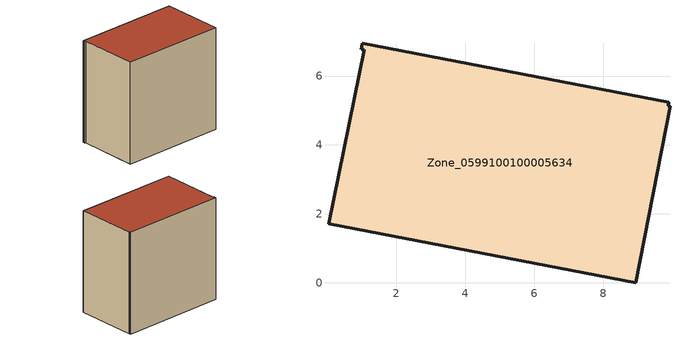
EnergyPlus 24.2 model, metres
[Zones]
Zone_0599100100005634
 floor ground (C_G): 1.01,6.96 9.9,5.24 9.88,5.14 9.93,5.13 8.94,0 0.03,1.72 1.06,6.76 0.97,6.78 z0
 wall outside (C_F): 0.03,1.72 8.94,0 9.93,5.13 9.88,5.14 9.9,5.24 1.01,6.96 0.97,6.78 1.06,6.76 0.03,1.72 z0:8.76
 roof outside (C_R): 9.9,5.24 1.01,6.96 0.97,6.78 1.06,6.76 0.03,1.72 8.94,0 9.93,5.13 9.88,5.14 z8.76
[BUILDING]
Pand.0599100100005634: North Axis=0; Terrain=City; Loads Convergence Tolerance Value=0.04; Temperature Convergence Tolerance Value=0.4; Solar Distribution=FullExterior; Maximum Number of Warmup Days=25; Minimum Number of Warmup Days=1
[Site:Location]
Rotterdam.The.Hague.AP_ZH_NLD Design_Conditions: Latitude=51.96; Longitude=4.45; Time Zone=1; Elevation=-4.5
[SITE:GROUNDTEMPERATURE:BUILDINGSURFACE]
18, 18, 18, 18, 18, 18, 18, 18, 18, 18, 18, 18
[MATERIAL] Thermal Absorptance=0.9; Solar Absorptance=0.7; Visible Absorptance=0.7
Name | Roughness | Thickness | Conductivity | Density | Specific Heat
G.TI.2006-2014 | MediumSmooth | 0.15 | 0.06 | 540 | 1210
F.TI.2006-2014 | Rough | 0.3 | 0.12 | 1920 | 840
R.TI.2006-2014 | MediumRough | 0.2 | 0.08 | 1500 | 1000
[CONSTRUCTION]
C_G: G.TI.2006-2014
C_F: F.TI.2006-2014
C_R: R.TI.2006-2014
[ZONE]
Zone_0599100100005634: Type=1; Multiplier=1; Ceiling Height=Autocalculate; Volume=Autocalculate; Floor Area=autocalculate; Part of Total Floor Area=Yes
[ZONEINFILTRATION:DESIGNFLOWRATE]
Infil_Zone_0599100100005634: Zone or ZoneList or Space or SpaceList=Zone_0599100100005634; Schedule=AlwaysOn; Design Flow Rate Calculation Method=Flow/Area; Flow Rate per Floor Area=0.0015; Constant Term Coefficient=1; Temperature Term Coefficient=0; Velocity Term Coefficient=0; Velocity Squared Term Coefficient=0
[HVACTEMPLATE:ZONE:IDEALLOADSAIRSYSTEM]
Zone_0599100100005634: Maximum Heating Supply Air Temperature=50; Minimum Cooling Supply Air Temperature=13; Maximum Heating Supply Air Humidity Ratio=0.0156; Minimum Cooling Supply Air Humidity Ratio=0.0077; Heating Limit=NoLimit; Cooling Limit=NoLimit; Dehumidification Control Type=ConstantSensibleHeatRatio; Cooling Sensible Heat Ratio=0.7; Dehumidification Setpoint=60; Humidification Control Type=None; Humidification Setpoint=30; Outdoor Air Method=None; Outdoor Air Flow Rate per Person=0.00944; Outdoor Air Flow Rate per Zone Floor Area=0; Outdoor Air Flow Rate per Zone=0; Demand Controlled Ventilation Type=None; Outdoor Air Economizer Type=NoEconomizer; Heat Recovery Type=None; Sensible Heat Recovery Effectiveness=0.7; Latent Heat Recovery Effectiveness=0.65
[ZONECONTROL:THERMOSTAT]
ThermostatControl_Zone_0599100100005634: Zone or ZoneList=Zone_0599100100005634; Control Type Schedule=DualSetpointControlType; Control 1=Thermostat_Zone_0599100100005634; Temperature Difference Between Cutout And Setpoint=0
[THERMOSTATSETPOINT:DUALSETPOINT]
Thermostat_Zone_0599100100005634: Heating Setpoint Temperature Schedule=HeatingSetpoint_Zone_0599100100005634; Cooling Setpoint Temperature Schedule=CoolingSetpoint_Zone_0599100100005634
[SCHEDULE:COMPACT]
HeatingSetpoint_Zone_0599100100005634: Through: 12/31, For: AllDays, Until: 24:00, 21
CoolingSetpoint_Zone_0599100100005634: Through: 12/31, For: AllDays, Until: 24:00, 24
DualSetpointControlType: Through: 12/31, For: AllDays, Until: 24:00, 4
AlwaysOn: Through: 12/31, For: AllDays, Until: 24:00, 1
